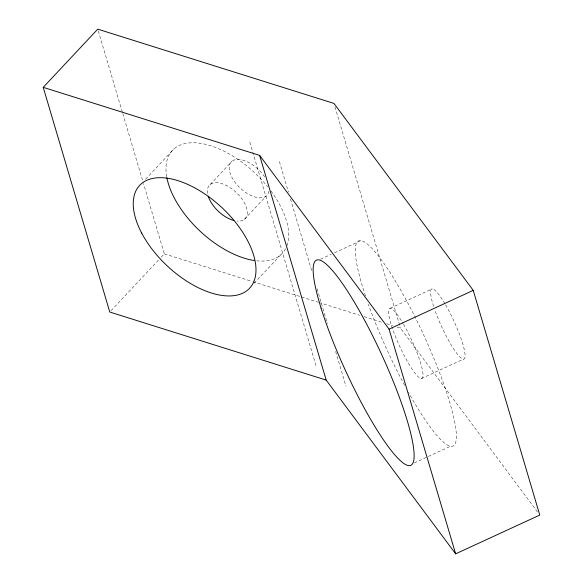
<?xml version="1.0" encoding="UTF-8"?>
<svg xmlns="http://www.w3.org/2000/svg" width="583" height="583" viewBox="0 0 583 583"><rect width="100%" height="100%" fill="white"/><g stroke="black" fill="none" stroke-linecap="round" stroke-linejoin="round"><path stroke-width="0.44" stroke-dasharray="2.92 2.19" d="M145.561 179.221L173.96 148.92M210.237 184.476L232.056 161.2M111.018 310.717L158.744 259.799M161.221 257.154L164.319 253.845L143.68 184.177M244.401 219.346L266.22 196.077M254.13 283.229L280.678 254.902M320.548 259.216L331.268 254.275M334.569 252.752L360.964 240.582M390.187 308.247L432.258 288.847M421.4 378.549L463.463 359.157M414.324 462.938L427.521 456.853M428.345 456.474L450.615 446.206M164.319 253.845L252.024 281.429M252.891 281.698L300.653 296.718M301.52 296.995L318.019 302.183M318.886 302.453L359.696 315.286M364.04 316.656L382.273 322.392M386.616 323.754L392.694 325.664M397.038 327.034L400.514 328.12L537.606 512.144M334.985 106.908L400.514 328.12M279.41 161.615L288.439 192.091M290.502 199.058L311.912 271.35M317.072 288.767L327.391 323.601M335.648 351.476L345.967 386.31M249.816 142.208L316.372 366.911M98.279 30.892L122.532 112.759M122.787 113.627L143.425 183.302M268.923 191.268A24.464 12.986 43.1 0 1 241.377 189.125A24.464 12.986 43.1 0 1 233.594 160.267A24.464 12.986 43.1 0 1 265.396 178.187M285.561 248.744A75.28 39.957 43.1 0 1 256.76 260.82M166.709 176.766A75.28 39.957 43.1 0 1 197.717 142.988A75.28 39.957 43.1 0 1 267.706 186.8M270.906 190.933A75.28 39.957 43.1 0 1 286.698 246.288M207.577 193.461A24.464 12.986 43.1 0 1 222.174 183.74A24.464 12.986 43.1 0 1 245.815 205.93A24.464 12.986 43.1 0 1 236.975 221.066M445.587 304.865A38.58 6.756 65.3 0 1 463.995 359.048A38.58 6.756 65.3 0 1 434.736 309.697M433.635 306.425A38.58 6.756 65.3 0 1 445.135 304.1M403.516 324.265A38.58 6.756 65.3 0 1 421.815 378.484A38.58 6.756 65.3 0 1 392.279 327.974A38.58 6.756 65.3 0 1 403.064 323.492M365.439 295.851A112.92 19.771 65.3 0 1 383.862 263.319A112.92 19.771 65.3 0 1 454.784 422.515A112.92 19.771 65.3 0 1 408.399 392.272M404.638 385.407A112.92 19.771 65.3 0 1 368.369 304.311"/><path stroke-width="0.87" d="M43.222 87.341L97.762 29.15L333.95 103.424L473.221 290.363L539.778 515.066L455.644 553.85L326.189 380.094L259.632 155.391L43.222 87.341L109.779 312.036L326.189 380.094M259.632 155.391L389.08 329.155L473.221 290.363M389.08 329.155L455.644 553.85M233.79 220.476A24.464 12.986 43.1 0 1 208.197 196.099M254.246 260.499A75.28 39.957 43.1 0 1 166.869 177.647M141.698 233.113A75.28 39.957 43.1 0 0 247.95 289.817A75.28 39.957 43.1 0 0 194.132 187.544A75.28 39.957 43.1 0 0 141.698 233.113M321.036 308.013A112.92 19.771 65.3 0 0 408.545 465.598A112.92 19.771 65.3 0 0 361.584 314.747A112.92 19.771 65.3 0 0 321.036 308.013"/></g></svg>
